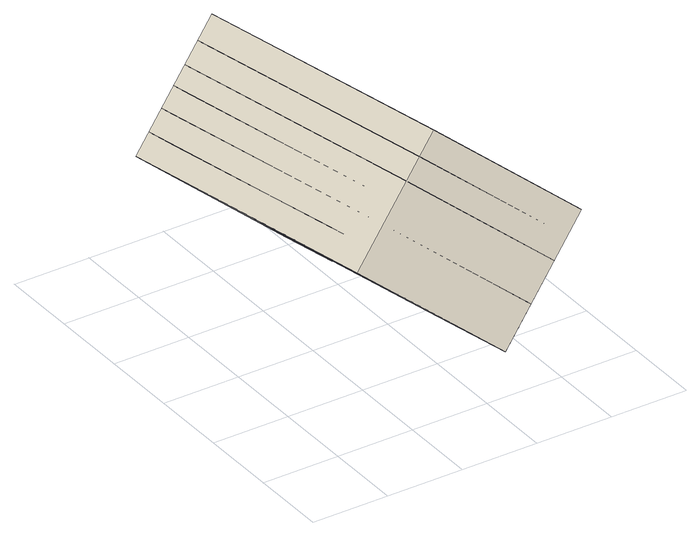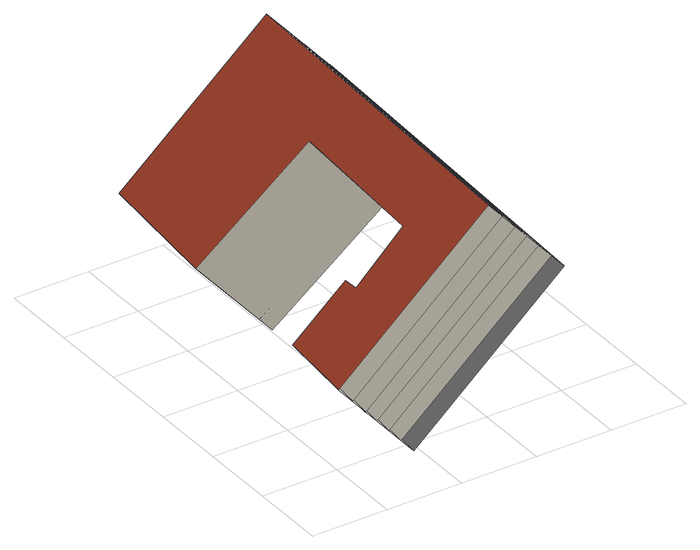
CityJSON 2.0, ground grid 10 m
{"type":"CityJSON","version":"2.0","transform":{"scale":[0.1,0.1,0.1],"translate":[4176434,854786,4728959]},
"CityObjects":{
"building1":{"type":"Building","geometry":[{"type":"MultiSurface","lod":"3","boundaries":[[[0,1,2,3,4,5,6,7,8,9]],[[10,11,12,13,14,15,16,17,18,19]],[[1,11,10,0]],[[0,10,19,9]],[[2,12,11,1]],[[3,13,12,2]],[[4,14,13,3]],[[5,15,14,4]],[[6,16,15,5]],[[7,17,16,6]],[[8,18,17,7]],[[20,21,22,23,24,25,26,27,28,29]],[[30,31,32,33,34,35,36,37,38,39]],[[40,41,42,43,44,45,46,47,48,49]],[[50,51,52,53,54,55,56,57,58,59]],[[60,61,62,63,64,65,66,67,68,69]]],"semantics":{"surfaces":[{"type":"GroundSurface"},{"type":"RoofSurface"},{"type":"WallSurface"},{"type":"FloorSurface"}],"values":[0,1,2,2,2,2,2,2,2,2,2,3,3,3,3,3]}}]}
},
"vertices":[
[210,326,18],[139,327,80],[137,344,79],[73,342,136],[81,168,159],[225,156,36],[229,7,59],[34,11,229],[7,416,180],[207,414,5],[327,350,153],[257,351,214],[255,369,213],[190,366,270],[199,192,294],[343,180,170],[347,31,193],[152,35,363],[125,440,314],[324,438,139],[230,330,42],[160,331,103],[158,349,102],[93,346,159],[102,172,183],[245,160,59],[250,11,82],[54,15,252],[27,420,203],[227,418,28],[249,334,64],[179,335,125],[177,353,124],[112,350,181],[121,176,205],[265,164,81],[269,15,104],[74,19,274],[47,424,225],[246,422,50],[268,338,85],[198,339,146],[196,356,145],[131,354,202],[139,180,226],[283,168,102],[287,19,125],[92,23,295],[65,428,247],[265,426,71],[285,341,105],[215,342,166],[213,360,165],[148,357,222],[157,184,246],[301,171,122],[305,23,145],[110,27,315],[83,431,266],[283,430,91],[306,345,128],[235,346,189],[233,364,188],[169,361,245],[177,188,269],[321,175,145],[325,27,168],[130,31,338],[103,435,289],[303,434,114]
]}
